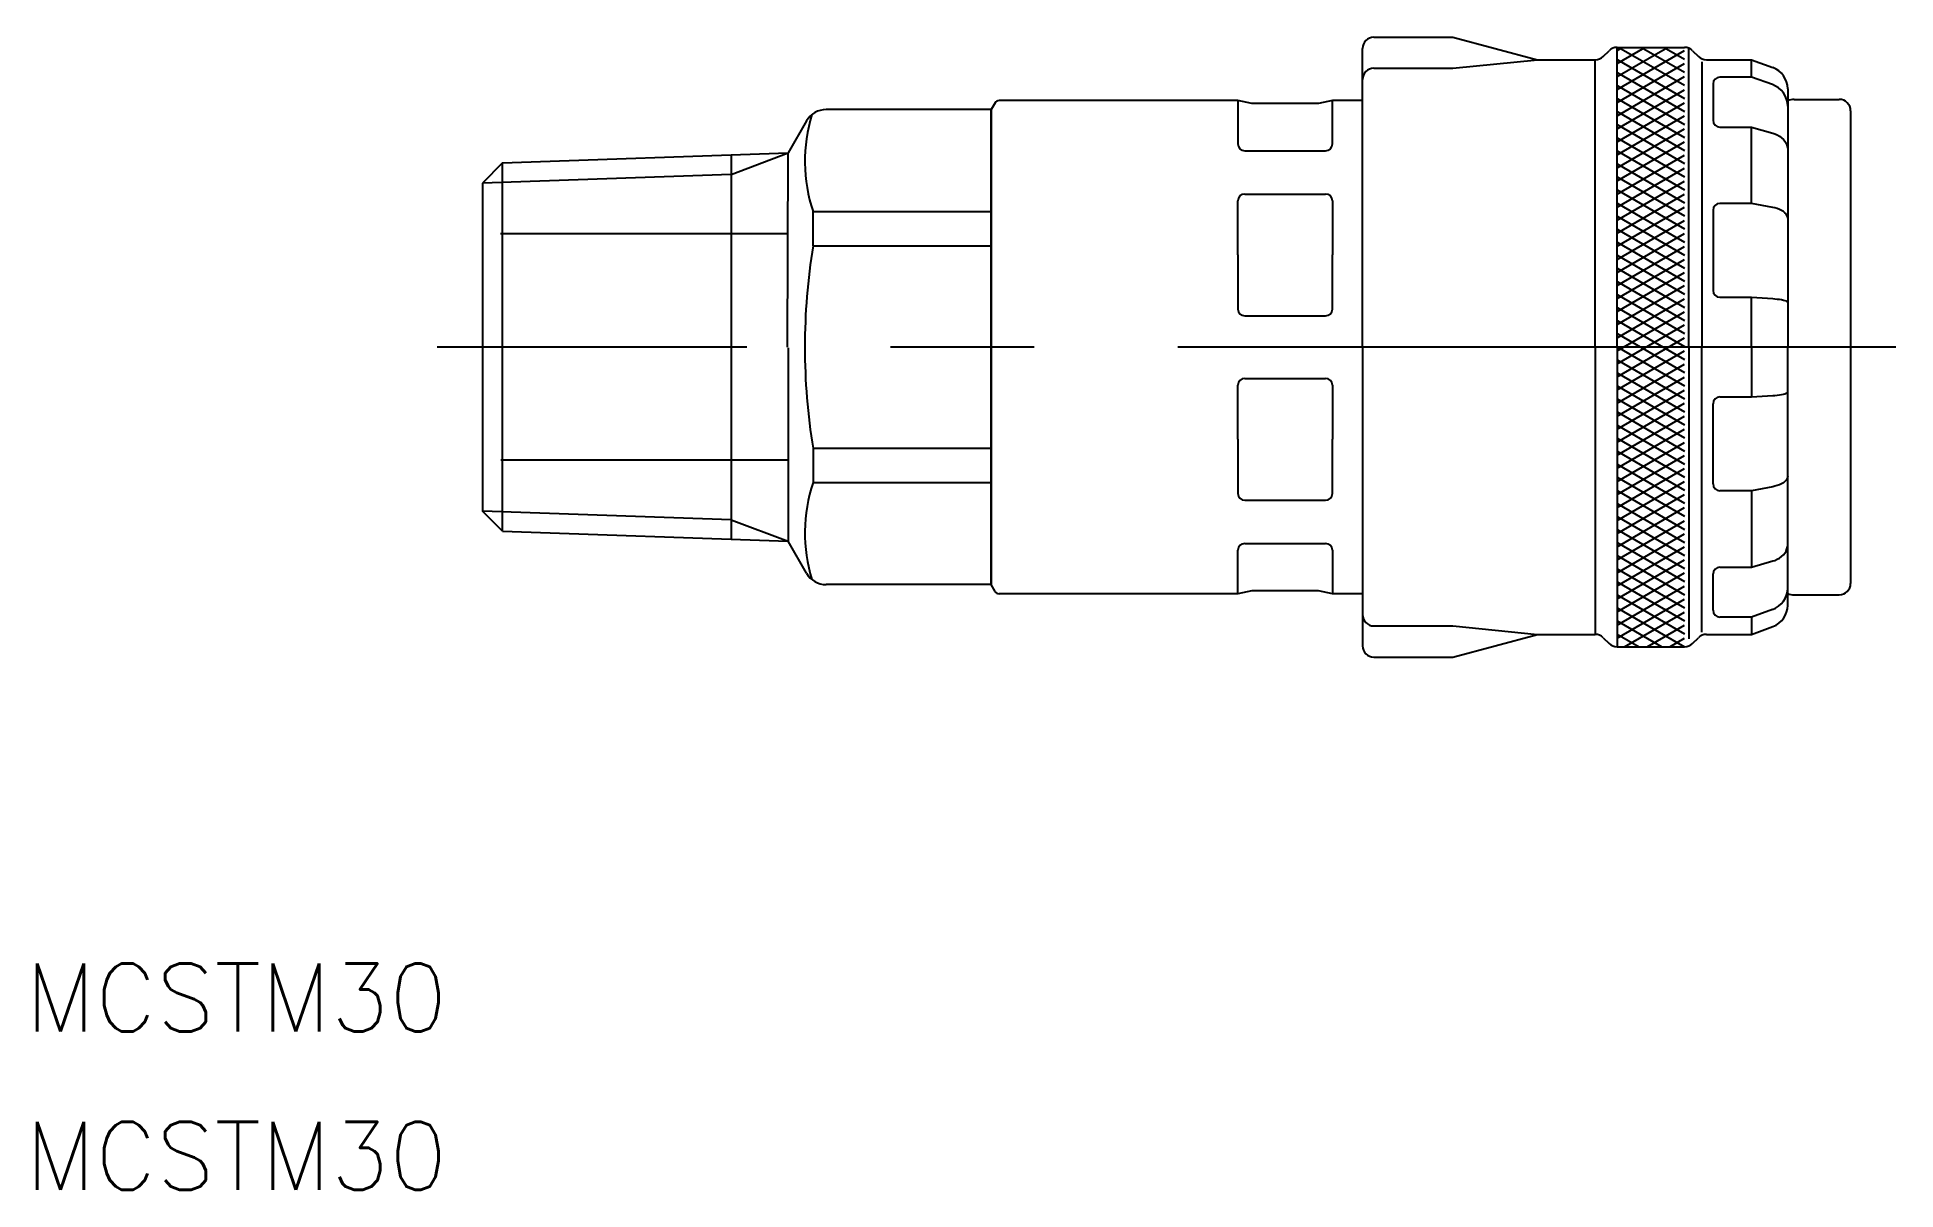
# Model space of a CAD drawing. Extents: x -19.7 to 62.5, y -37.3 to 13.7.
import ezdxf

# ---------------------------------------------------------------- set-up
doc = ezdxf.new("R2010")
doc.units = 0
doc.linetypes.add('CENTER', pattern=[50.8, 31.75, -6.35, 6.35, -6.35])
doc.linetypes.add('DASHED', pattern=[19.05, 12.7, -6.35])
doc.layers.get('0').update_dxf_attribs({"linetype": 'CONTINUOUS'})
doc.layers.add('CENTER', color=1, linetype='CENTER')
doc.styles.get("Standard").update_dxf_attribs({"font": 'txt.shx', "height": 3, "bigfont": 'bigfont.shx'})

msp = doc.modelspace()

# ---------------------------------------------------------------- linework, layer by layer
at = {"color": 7, "linetype": 'CONTINUOUS'}
for p, q in [((38.918, 0), (38.918, 13.2)), ((39.418, 13.7), (42.918, 13.7)), ((42.918, 13.7), (46.65, 12.7)), ((50.175, 0), (50.175, 13.25)), ((50.175, 13.25), (53.161, 13.25)), ((50.175, 12.54), (51.406, 13.25)), ((50.175, 11.962), (52.406, 13.25)), ((50.175, 13.117), (50.402, 13.248)), ((50.258, 13.25), (53.162, 11.573)), ((51.258, 13.25), (53.162, 12.151)), ((52.258, 13.25), (53.162, 12.728)), ((53.348, 0), (53.348, 13.214)), ((42.918, 12.325), (46.65, 12.7)), ((46.65, 12.7), (49.211, 12.7)), ((49.211, 0), (49.211, 12.7)), ((49.565, 12.846), (49.822, 13.104)), ((50.175, 11.385), (53.162, 13.109)), ((50.175, 12.72), (53.162, 10.996)), ((50.175, 10.808), (53.162, 12.532)), ((53.515, 13.104), (53.772, 12.846)), ((53.918, 12.604), (53.918, 0)), ((54.125, 12.7), (56.118, 12.7)), ((56.118, 11.934), (56.118, 12.7)), ((56.118, 12.7), (57.06, 12.357)), ((38.918, 11.825), (38.918, 11.825)), ((39.418, 12.325), (42.918, 12.325)), ((50.175, 12.143), (53.162, 10.419)), ((50.175, 10.23), (53.162, 11.955)), ((50.175, 11.566), (53.162, 9.841)), ((54.418, 11.634), (54.418, 10.029)), ((56.118, 11.934), (54.718, 11.934)), ((57.042, 11.602), (56.118, 11.934)), ((22.673, 10.8), (22.5, 10.5)), ((33.412, 10.9), (22.846, 10.9)), ((33.412, 10.9), (33.412, 8.982)), ((34.018, 10.773), (33.412, 10.9)), ((36.979, 10.773), (34.018, 10.773)), ((37.585, 10.9), (36.979, 10.773)), ((37.585, 8.982), (37.585, 10.9)), ((38.918, 10.9), (37.585, 10.9)), ((50.175, 9.653), (53.162, 11.377)), ((50.175, 10.988), (53.162, 9.264)), ((50.175, 9.076), (53.162, 10.8)), ((57.718, 11.417), (57.718, 0)), ((58, 10.95), (60, 10.95)), ((14.335, 10), (13.515, 8.581)), ((22.5, 10.5), (15.201, 10.5)), ((22.5, 10.5), (22.5, 0)), ((22.5, 10.5), (22.5, 0)), ((22.5, 0), (22.5, 10.5)), ((50.175, 10.411), (53.162, 8.687)), ((50.175, 8.498), (53.162, 10.223)), ((60.5, 10.45), (60.5, -10.45)), ((50.175, 9.834), (53.162, 8.109)), ((50.175, 7.921), (53.162, 9.645)), ((50.175, 9.256), (53.162, 7.532)), ((50.175, 7.344), (53.162, 9.068)), ((54.718, 9.729), (56.118, 9.729)), ((56.118, 6.35), (56.118, 9.729)), ((56.118, 9.729), (57.06, 9.453)), ((57.06, 9.453), (57.144, 9.426)), ((57.144, 9.426), (57.254, 9.38)), ((57.254, 9.38), (57.356, 9.323)), ((57.356, 9.323), (57.447, 9.257)), ((57.447, 9.257), (57.527, 9.183)), ((57.527, 9.183), (57.595, 9.102)), ((57.595, 9.102), (57.648, 9.015)), ((0.887, 8.14), (13.515, 8.581)), ((11, 8.474), (11, -8.474)), ((13.5, 0), (13.515, 8.581)), ((33.712, 8.682), (37.285, 8.682)), ((50.175, 8.679), (53.162, 6.954)), ((50.175, 6.766), (53.162, 8.491)), ((57.648, 9.015), (57.687, 8.923)), ((57.687, 8.923), (57.71, 8.829)), ((57.71, 8.829), (57.718, 8.733)), ((0.887, 8.14), (0, 7.253)), ((0.887, -8.14), (0.887, 8.14)), ((50.175, 8.102), (53.162, 6.377)), ((50.175, 6.189), (53.162, 7.913)), ((50.175, 7.524), (53.162, 5.8)), ((0, 7.253), (0, -7.253)), ((33.712, 6.768), (37.285, 6.768)), ((50.175, 5.611), (53.162, 7.336)), ((50.175, 6.947), (53.162, 5.222)), ((50.175, 5.034), (53.162, 6.759)), ((14.623, 5.991), (22.5, 5.991)), ((14.623, 4.472), (14.623, 5.991)), ((33.412, 4.075), (33.412, 6.468)), ((37.585, 6.468), (37.585, 4.075)), ((50.175, 6.37), (53.162, 4.645)), ((50.175, 4.457), (53.162, 6.181)), ((50.175, 5.792), (53.163, 4.068)), ((54.418, 6.05), (54.418, 2.505)), ((56.118, 6.35), (54.718, 6.35)), ((57.06, 6.17), (56.118, 6.35)), ((57.144, 6.152), (57.06, 6.17)), ((57.254, 6.122), (57.144, 6.152)), ((57.356, 6.085), (57.254, 6.122)), ((57.447, 6.042), (57.356, 6.085)), ((57.527, 5.994), (57.447, 6.042)), ((57.595, 5.941), (57.527, 5.994)), ((57.648, 5.884), (57.595, 5.941)), ((57.687, 5.824), (57.648, 5.884)), ((57.71, 5.763), (57.687, 5.824)), ((57.718, 5.7), (57.71, 5.763)), ((50.175, 3.879), (53.162, 5.604)), ((50.175, 5.215), (53.163, 3.49)), ((50.175, 3.302), (53.162, 5.027)), ((14.623, 4.472), (22.5, 4.472)), ((50.175, 4.638), (53.163, 2.913)), ((50.175, 2.725), (53.163, 4.449)), ((33.412, 4.075), (33.412, 1.683)), ((37.585, 1.683), (37.585, 4.075)), ((50.175, 4.06), (53.163, 2.336)), ((50.175, 2.147), (53.163, 3.872)), ((50.175, 3.483), (53.163, 1.758)), ((50.175, 1.57), (53.163, 3.295)), ((50.175, 2.905), (53.163, 1.181)), ((50.175, 0.993), (53.163, 2.717)), ((50.175, 2.328), (53.163, 0.603)), ((50.175, 0.415), (53.163, 2.14)), ((50.175, 1.751), (53.163, 0.026)), ((54.718, 2.205), (56.118, 2.205)), ((56.118, 0), (56.118, 2.205)), ((56.118, 2.205), (57.06, 2.143)), ((57.06, 2.143), (57.144, 2.137)), ((57.144, 2.137), (57.254, 2.126)), ((57.254, 2.126), (57.356, 2.113)), ((57.356, 2.113), (57.447, 2.098)), ((57.447, 2.098), (57.527, 2.082)), ((57.527, 2.082), (57.595, 2.063)), ((57.595, 2.063), (57.648, 2.043)), ((57.648, 2.043), (57.687, 2.023)), ((57.687, 2.023), (57.71, 2.001)), ((57.71, 2.001), (57.718, 1.98)), ((33.712, 1.383), (37.285, 1.383)), ((50.175, -0.162), (53.163, 1.563)), ((50.175, 1.173), (53.163, -0.551)), ((50.175, -0.739), (53.163, 0.985)), ((22.5, 0), (22.5, -10.5)), ((22.5, -10.5), (22.5, 0)), ((22.5, -10.5), (22.5, 0)), ((38.918, 0), (38.918, -13.2)), ((49.211, 0), (49.211, -12.7)), ((50.175, 0.596), (53.163, -1.129)), ((50.175, -1.317), (53.163, 0.408)), ((50.175, 0.019), (53.163, -1.706)), ((50.175, 0), (50.175, -13.25)), ((53.348, 0), (53.348, -12.897)), ((53.918, -12.604), (53.918, 0)), ((56.118, 0), (56.118, -2.205)), ((57.718, -11.417), (57.718, 0)), ((13.515, -0.027), (13.515, -8.581)), ((50.175, -1.894), (53.163, -0.169)), ((50.175, -0.559), (53.163, -2.283)), ((50.175, -2.471), (53.163, -0.747)), ((33.712, -1.383), (37.285, -1.383)), ((50.175, -1.136), (53.163, -2.861)), ((50.175, -3.049), (53.163, -1.324)), ((33.412, -4.075), (33.412, -1.683)), ((37.585, -1.683), (37.585, -4.075)), ((50.175, -1.713), (53.163, -3.438)), ((50.175, -3.626), (53.163, -1.901)), ((50.175, -2.291), (53.163, -4.015)), ((54.718, -2.205), (56.118, -2.205)), ((56.118, -2.205), (57.06, -2.143)), ((57.06, -2.143), (57.144, -2.137)), ((57.144, -2.137), (57.254, -2.126)), ((57.254, -2.126), (57.356, -2.113)), ((57.356, -2.113), (57.447, -2.098)), ((57.447, -2.098), (57.527, -2.082)), ((57.527, -2.082), (57.595, -2.063)), ((57.595, -2.063), (57.648, -2.043)), ((57.648, -2.043), (57.687, -2.023)), ((57.687, -2.023), (57.71, -2.001)), ((57.71, -2.001), (57.718, -1.98)), ((50.175, -4.203), (53.163, -2.479)), ((50.175, -2.868), (53.163, -4.593)), ((50.175, -4.781), (53.163, -3.056)), ((54.418, -6.05), (54.418, -2.505)), ((33.412, -4.075), (33.412, -6.468)), ((37.585, -6.468), (37.585, -4.075)), ((50.175, -3.445), (53.163, -5.17)), ((50.175, -5.358), (53.163, -3.633)), ((50.175, -4.023), (53.163, -5.748)), ((14.623, -4.472), (22.5, -4.472)), ((14.623, -4.472), (14.623, -5.991)), ((50.175, -5.936), (53.163, -4.211)), ((50.175, -4.6), (53.163, -6.325)), ((50.175, -6.513), (53.163, -4.788)), ((50.175, -5.177), (53.163, -6.902)), ((50.175, -7.09), (53.163, -5.365)), ((57.718, -5.7), (57.71, -5.763)), ((14.623, -5.991), (22.5, -5.991)), ((50.175, -5.755), (53.163, -7.48)), ((50.175, -7.668), (53.163, -5.943)), ((50.175, -6.332), (53.163, -8.057)), ((50.175, -8.245), (53.163, -6.52)), ((56.118, -6.35), (54.718, -6.35)), ((57.06, -6.17), (56.118, -6.35)), ((56.118, -6.35), (56.118, -9.729)), ((57.144, -6.152), (57.06, -6.17)), ((57.254, -6.122), (57.144, -6.152)), ((57.356, -6.085), (57.254, -6.122)), ((57.447, -6.042), (57.356, -6.085)), ((57.527, -5.994), (57.447, -6.042)), ((57.595, -5.941), (57.527, -5.994)), ((57.648, -5.884), (57.595, -5.941)), ((57.687, -5.824), (57.648, -5.884)), ((57.71, -5.763), (57.687, -5.824)), ((0.887, -8.14), (0, -7.253)), ((33.712, -6.768), (37.285, -6.768)), ((50.175, -6.909), (53.163, -8.634)), ((50.175, -8.822), (53.163, -7.097)), ((0.887, -8.14), (13.515, -8.581)), ((50.175, -7.487), (53.163, -9.212)), ((50.175, -9.4), (53.163, -7.675)), ((50.175, -8.064), (53.163, -9.789)), ((14.335, -10), (13.515, -8.581)), ((33.412, -10.9), (33.412, -8.982)), ((33.712, -8.682), (37.285, -8.682)), ((37.585, -8.982), (37.585, -10.9)), ((50.175, -9.977), (53.163, -8.252)), ((50.175, -8.642), (53.163, -10.367)), ((50.175, -10.554), (53.163, -8.829)), ((57.595, -9.102), (57.648, -9.015)), ((57.648, -9.015), (57.687, -8.923)), ((57.687, -8.923), (57.71, -8.829)), ((57.71, -8.829), (57.718, -8.733)), ((50.175, -9.219), (53.163, -10.944)), ((50.175, -11.132), (53.163, -9.407)), ((50.175, -9.796), (53.163, -11.521)), ((54.718, -9.729), (56.118, -9.729)), ((56.118, -9.729), (57.06, -9.453)), ((57.06, -9.453), (57.144, -9.426)), ((57.144, -9.426), (57.254, -9.38)), ((57.254, -9.38), (57.356, -9.323)), ((57.356, -9.323), (57.447, -9.257)), ((57.447, -9.257), (57.527, -9.183)), ((57.527, -9.183), (57.595, -9.102)), ((22.5, -10.5), (15.201, -10.5)), ((22.673, -10.8), (22.5, -10.5)), ((50.175, -11.709), (53.163, -9.984)), ((50.175, -10.374), (53.163, -12.099)), ((50.175, -12.286), (53.163, -10.561)), ((54.418, -11.634), (54.418, -10.029)), ((33.412, -10.9), (22.846, -10.9)), ((34.018, -10.773), (33.412, -10.9)), ((36.979, -10.773), (34.018, -10.773)), ((37.585, -10.9), (36.979, -10.773)), ((38.918, -10.9), (37.585, -10.9)), ((50.175, -10.951), (53.163, -12.676)), ((50.175, -12.864), (53.163, -11.139)), ((58, -10.95), (60, -10.95)), ((38.918, -11.825), (38.918, -11.825)), ((39.418, -12.325), (42.918, -12.325)), ((42.918, -12.325), (46.65, -12.7)), ((50.175, -11.528), (53.158, -13.25)), ((50.175, -12.106), (52.158, -13.25)), ((50.506, -13.25), (53.163, -11.716)), ((51.506, -13.25), (53.163, -12.293)), ((56.118, -11.934), (54.718, -11.934)), ((57.042, -11.602), (56.118, -11.934)), ((56.118, -11.934), (56.118, -12.7)), ((42.918, -13.7), (46.65, -12.7)), ((46.65, -12.7), (49.211, -12.7)), ((49.565, -12.846), (49.822, -13.104)), ((50.175, -12.683), (51.158, -13.25)), ((52.506, -13.25), (53.163, -12.871)), ((53.515, -13.104), (53.772, -12.846)), ((54.125, -12.7), (56.118, -12.7)), ((56.118, -12.7), (57.06, -12.357)), ((39.418, -13.7), (42.918, -13.7)), ((50.175, -13.25), (53.161, -13.25))]:
    msp.add_line(p, q, dxfattribs=at)
at = {"color": 3, "linetype": 'CONTINUOUS'}
for p, q in [((11, 7.637), (13.515, 8.581)), ((11, 7.637), (0, 7.253)), ((11, -7.637), (0, -7.253)), ((11, -7.637), (13.515, -8.581))]:
    msp.add_line(p, q, dxfattribs=at)
at = {"color": 3, "linetype": 'DASHED'}
for p, q in [((13.509, 5), (0, 5)), ((13.515, -5), (0, -5))]:
    msp.add_line(p, q, dxfattribs=at)
at = {"color": 7, "linetype": 'CONTINUOUS'}
for centre, radius, start, end in [((39.418, 13.2), 0.5, 90, 180), ((50.175, 12.75), 0.5, 90, 135), ((53.161, 12.75), 0.5, 45, 90), ((49.211, 13.2), 0.5, 270, 315), ((54.125, 13.2), 0.5, 225, 270), ((56.718, 11.417), 1, 0, 70), ((39.418, 11.825), 0.5, 90, 180), ((54.718, 11.634), 0.3, 90, 180), ((56.718, 10.655), 1, 0, 71.11828), ((22.846, 10.7), 0.2, 90, 150), ((58, 10.25), 0.7, 90, 113.72319), ((60, 10.45), 0.5, 0, 90), ((21.22, 8.213), 6.961, 162.73719, 198.61256), ((15.201, 9.5), 1, 90, 150), ((54.718, 10.029), 0.3, 180, 270), ((33.712, 8.982), 0.3, 180, 270), ((37.285, 8.982), 0.3, 270, 0), ((33.712, 6.468), 0.3, 90, 180), ((37.285, 6.468), 0.3, 0, 90), ((54.718, 6.05), 0.3, 90, 180), ((41.916, 0), 27.657, 170.69433, 180), ((54.718, 2.505), 0.3, 180, 270), ((33.712, 1.683), 0.3, 180, 270), ((37.285, 1.683), 0.3, 270, 0), ((41.916, 0), 27.657, 180, 189.30567), ((33.712, -1.683), 0.3, 90, 180), ((37.285, -1.683), 0.3, 0, 90), ((54.718, -2.505), 0.3, 90, 180), ((21.22, -8.213), 6.961, 161.38744, 197.26282), ((33.712, -6.468), 0.3, 180, 270), ((37.285, -6.468), 0.3, 270, 0), ((54.718, -6.05), 0.3, 180, 270), ((33.712, -8.982), 0.3, 90, 180), ((37.285, -8.982), 0.3, 0, 90), ((54.718, -10.029), 0.3, 90, 180), ((15.201, -9.5), 1, 210, 270), ((56.718, -10.655), 1, 288.88172, 0), ((60, -10.45), 0.5, 270, 0), ((22.846, -10.7), 0.2, 210, 270), ((56.718, -11.417), 1, 290, 0), ((58, -10.25), 0.7, 246.27681, 270), ((39.418, -11.825), 0.5, 180, 270), ((54.718, -11.634), 0.3, 180, 270), ((49.211, -13.2), 0.5, 45, 90), ((50.175, -12.75), 0.5, 225, 270), ((53.161, -12.75), 0.5, 270, 315), ((54.125, -13.2), 0.5, 90, 135), ((39.418, -13.2), 0.5, 180, 270)]:
    msp.add_arc(centre, radius, start, end, dxfattribs=at)
at = {"layer": 'CENTER', "color": 1, "linetype": 'CENTER'}
msp.add_line((62.5, 0), (-2, 0), dxfattribs=at)

# ---------------------------------------------------------------- texts
at = {"color": 7, "linetype": 'CONTINUOUS'}
for p in [(-20.199, -30.251), (-20.199, -37.251)]:
    msp.add_text('MCSTM30', height=3, dxfattribs=at).set_placement(p)

doc.saveas('drawing.dxf')
